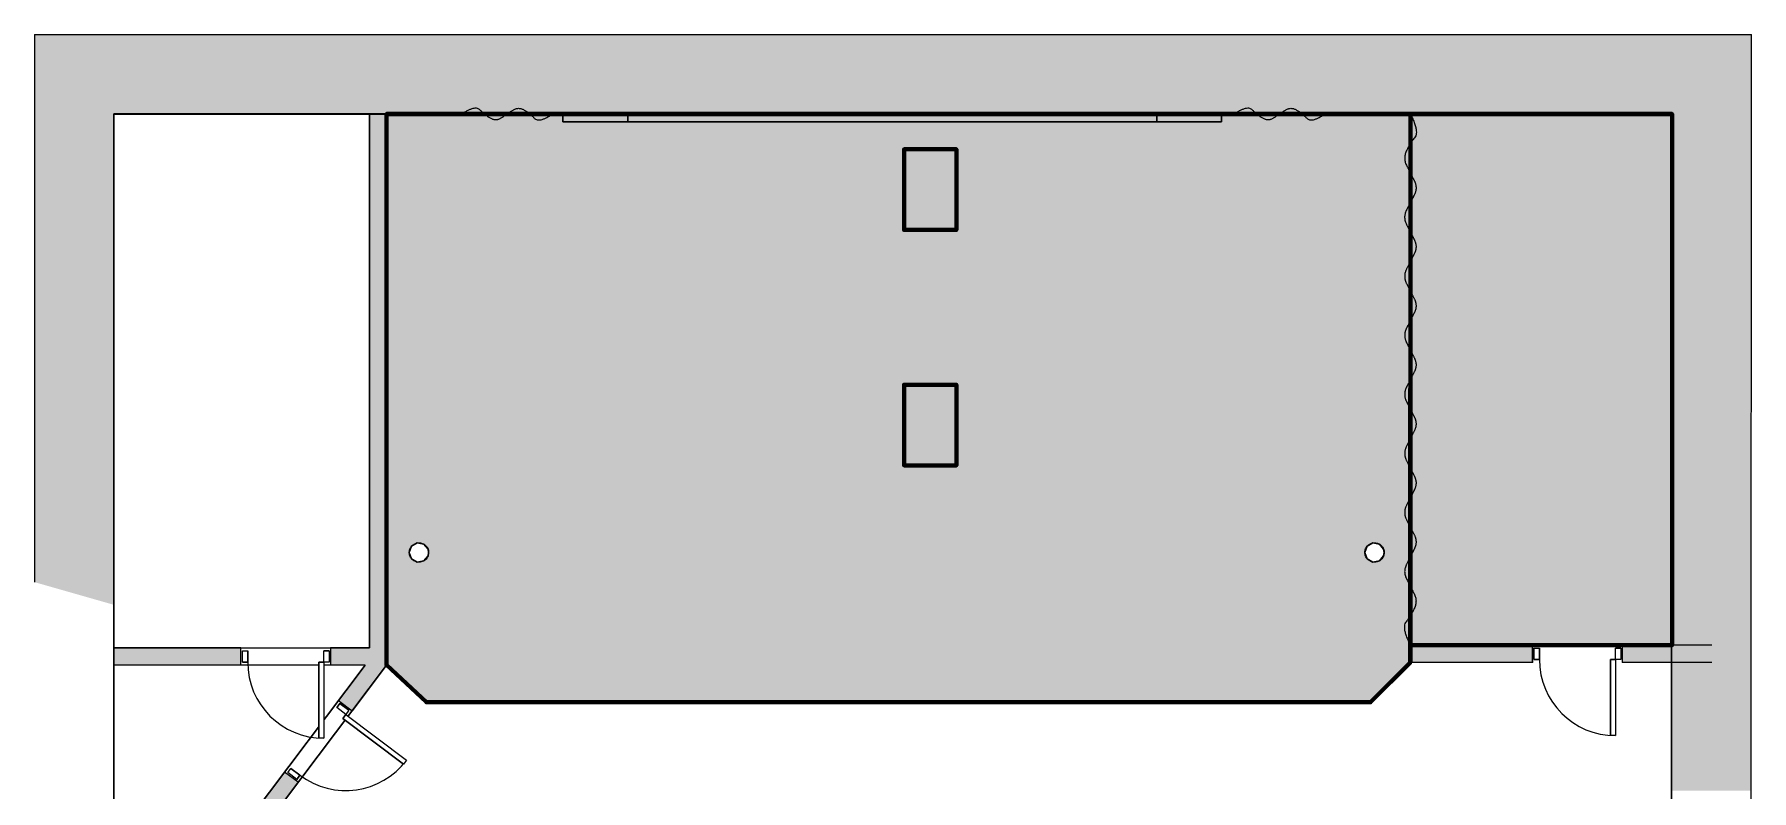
# Model space of a CAD drawing. Header units: centimetres. Extents: x -760 to 750, y -1383 to 587.
# Drawn here: x -760 to 750, y -78 to 587 of the extents above; entities that cross this region are included whole.
import ezdxf

# ---------------------------------------------------------------- set-up
doc = ezdxf.new("R2010")
doc.units = ezdxf.units.CM
doc.header["$LTSCALE"] = 5
doc.layers.add('2 Stage Floor', color=7, linetype='Continuous')
doc.layers.add('Structure - Floor Plan', color=7, linetype='Continuous')

# ---------------------------------------------------------------- blocks, each defined once
blk = doc.blocks.new('Group')
at = {"color": 255, "linetype": 'Continuous', "lineweight": 5, "transparency": 33554687}
blk.add_wipeout([(-555, -618.8), (-421.6, -618.8), (-317.1, -744.7), (302.8, -744.7), (411.1, -619.2), (529.1, -619.2), (529.1, -147.6), (679.7, -147.6), (679.7, -80.3), (679.7, -77.7), (679.7, -75.2), (680, 517), (-450, 517), (-450, 32.7), (-555, -106.6)], dxfattribs=at)
at = {"color": 7, "linetype": 'Continuous', "lineweight": 5, "transparency": 33554687, "flags": 128}
blk.add_lwpolyline([(-555, -618.8), (-421.6, -618.8), (-317.1, -744.7), (302.8, -744.7), (411.1, -619.2), (529.1, -619.2), (529.1, -147.6), (679.7, -147.6), (679.7, -80.3), (679.7, -77.7), (679.7, -75.2), (680, 517), (-450, 517), (-450, 32.7), (-555, -106.6)], close=True, dxfattribs=at)
blk = doc.blocks.new('Group-6')
at = {"color": 255, "linetype": 'Continuous', "lineweight": 5, "transparency": 33554687}
blk.add_wipeout([(-468.8, 32.7), (-689.6, 32.7), (-689.6, -91.1), (-689.5, -618.8), (-570, -618.8), (-570, -101.5)], dxfattribs=at)
at = {"color": 7, "linetype": 'Continuous', "lineweight": 5, "transparency": 33554687, "flags": 128}
blk.add_lwpolyline([(-468.8, 32.7), (-689.6, 32.7), (-689.6, -91.1), (-689.5, -618.8), (-570, -618.8), (-570, -101.5)], close=True, dxfattribs=at)
blk = doc.blocks.new('Group-7')
at = {"color": 255, "linetype": 'Continuous', "lineweight": 5, "transparency": 33554687}
blk.add_wipeout([(-689.6, 517), (-689.6, 47.7), (-465, 47.7), (-465, 517)], dxfattribs=at)
at = {"color": 7, "linetype": 'Continuous', "lineweight": 5, "transparency": 33554687, "flags": 128}
blk.add_lwpolyline([(-689.6, 517), (-689.6, 47.7), (-465, 47.7), (-465, 517)], close=True, dxfattribs=at)
blk = doc.blocks.new('Group-8')
at = {"color": 7, "linetype": 'Continuous', "lineweight": 5, "transparency": 33554687}
for p, q in [((-450, 517), (-465, 517)), ((-465, 517), (-465, 47.7)), ((-450, 517), (-450, 32.7))]:
    blk.add_line(p, q, dxfattribs=at)
blk = doc.blocks.new('Group-9')
at = {"color": 7, "transparency": 33554623}
blk.add_blockref('Group-8', (0, 0), dxfattribs=at)
blk = doc.blocks.new('Group-18')
at = {"color": 7, "linetype": 'Continuous', "lineweight": 5, "transparency": 33554687}
for p, q in [((-38.1, 5), (-38.1, -5)), ((38.1, 5), (38.1, -5))]:
    blk.add_line(p, q, dxfattribs=at)
blk = doc.blocks.new('Group-19')
at = {"color": 255, "linetype": 'Continuous', "lineweight": 5, "transparency": 33554687}
for points in [[(-38.1, 5), (-33.45, 5), (-33.45, -5), (-38.1, -5)], [(33.45, 5), (38.1, 5), (38.1, -5), (33.45, -5)]]:
    blk.add_wipeout(points, dxfattribs=at)
at = {"color": 7, "linetype": 'Continuous', "lineweight": 5, "transparency": 33554687, "flags": 128}
for points in [[(-38.1, 5), (-33.45, 5), (-33.45, -5), (-38.1, -5)], [(33.45, 5), (38.1, 5), (38.1, -5), (33.45, -5)]]:
    blk.add_lwpolyline(points, close=True, dxfattribs=at)
blk = doc.blocks.new('Group-20')
at = {"color": 7, "transparency": 33554687}
blk.add_blockref('Group-18', (0, 0), dxfattribs=at)
blk.add_blockref('Group-19', (0, 0), dxfattribs=at)
at = {"color": 7, "linetype": 'Continuous', "lineweight": 5, "transparency": 33554687}
for p, q in [((-38.1, 5), (-33.45, 5)), ((-33.45, 5), (-33.45, -5)), ((38.1, 5), (33.45, 5)), ((33.45, 5), (33.45, -5)), ((-38.1, -5), (-33.45, -5)), ((38.1, -5), (33.45, -5))]:
    blk.add_line(p, q, dxfattribs=at)
blk = doc.blocks.new('Group-21')
at = {"color": 7, "linetype": 'Continuous', "lineweight": 5, "transparency": 33554687}
blk.add_arc((-33.45, 5), 66.9, 0, 90, dxfattribs=at)
blk = doc.blocks.new('Group-22')
at = {"color": 255, "linetype": 'Continuous', "lineweight": 5, "transparency": 33554687}
blk.add_wipeout([(-33.45, 5), (-33.45, 71.9), (-29.05, 71.9), (-29.05, 5)], dxfattribs=at)
at = {"color": 7, "linetype": 'Continuous', "lineweight": 5, "transparency": 33554687, "flags": 128}
blk.add_lwpolyline([(-33.45, 5), (-33.45, 71.9), (-29.05, 71.9), (-29.05, 5)], close=True, dxfattribs=at)
blk = doc.blocks.new('Group-23')
at = {"color": 7, "transparency": 33554687}
blk.add_blockref('Group-22', (0, 0), dxfattribs=at)
at = {"color": 7, "linetype": 'Continuous', "lineweight": 5, "transparency": 33554687}
for p, q in [((-33.45, 5), (-33.45, 71.9)), ((-33.45, 71.9), (-29.05, 71.9)), ((-29.05, 5), (-29.05, 71.9)), ((-33.45, 5), (-29.05, 5))]:
    blk.add_line(p, q, dxfattribs=at)
blk = doc.blocks.new('Group-24')
at = {"color": 7, "transparency": 33554687}
blk.add_blockref('Group-23', (0, 0), dxfattribs=at)
blk = doc.blocks.new('Door (2D)')
at = {"color": 7, "transparency": 33554687}
blk.add_blockref('Group-20', (0, 0), dxfattribs=at)
at = {"color": 0, "flags": 1}
for tag in ['IFC_UUID', 'instanceID']:
    blk.add_attdef(tag, (557.5, -29.4), '', height=0.018, dxfattribs=at)
at = {"color": 7, "transparency": 33554687}
blk.add_blockref('Group-21', (0, 0), dxfattribs=at)
blk.add_blockref('Group-24', (0, 0), dxfattribs=at)
blk = doc.blocks.new('Group-25')
at = {"color": 7, "linetype": 'Continuous', "lineweight": 5, "transparency": 33554687}
for p, q in [((557.5, 50), (450, 50)), ((450, 35), (450, 50)), ((557.5, 35), (557.5, 50)), ((715, 50), (636.3, 50)), ((636.3, 50), (636.3, 35)), ((557.5, 35), (450, 35)), ((715, 35), (636.3, 35))]:
    blk.add_line(p, q, dxfattribs=at)
blk = doc.blocks.new('Group-26')
at = {"color": 7, "transparency": 33554623}
blk.add_blockref('Group-25', (0, 0), dxfattribs=at)
blk = doc.blocks.new('Group-33')
at = {"color": 7, "linetype": 'Continuous', "lineweight": 5, "transparency": 33554687}
for p, q in [((679.7, -1312.5), (679.7, -77.7)), ((749.7, -1382.5), (749.7, -77.7))]:
    blk.add_line(p, q, dxfattribs=at)
blk = doc.blocks.new('Group-34')
at = {"color": 7, "transparency": 33554623}
blk.add_blockref('Group-33', (0, 0), dxfattribs=at)
blk = doc.blocks.new('Group-35')
at = {"color": 7, "linetype": 'Continuous', "lineweight": 5, "transparency": 33554687}
for p, q in [((749.7, -77.7), (750, 587)), ((679.7, -77.7), (680, 517))]:
    blk.add_line(p, q, dxfattribs=at)
blk = doc.blocks.new('Group-36')
at = {"color": 7, "transparency": 33554623}
blk.add_blockref('Group-35', (0, 0), dxfattribs=at)
blk = doc.blocks.new('Group-37')
at = {"color": 7, "linetype": 'Continuous', "lineweight": 5, "transparency": 33554687}
for p, q in [((-759.6, 587), (750, 587)), ((-689.6, 517), (680, 517))]:
    blk.add_line(p, q, dxfattribs=at)
blk = doc.blocks.new('Group-38')
at = {"color": 7, "transparency": 33554623}
blk.add_blockref('Group-37', (0, 0), dxfattribs=at)
blk = doc.blocks.new('Group-39')
at = {"linetype": 'Continuous', "lineweight": 0, "transparency": 33554687}
blk.add_hatch(color=255, dxfattribs=at).paths.add_polyline_path([(-295, 517.1), (284, 517.1), (284, 510.1), (-295, 510.1)])
at = {"color": 7, "linetype": 'Continuous', "lineweight": 5, "transparency": 33554623}
for points in [[(-295, 517.1), (284, 517.1), (284, 517.1), (-295, 517.1), (-295, 517.1)], [(-295, 517.1), (-295, 510.1), (-295, 517.1), (-295, 517.1)], [(-295, 517.1), (-295, 510.1), (-295, 510.1), (-295, 517.1)], [(284, 517.1), (284, 510.1), (-295, 510.1), (-295, 517.1), (284, 517.1)], [(-295, 517.1), (-295, 510.1), (284, 510.1), (284, 517.1), (-295, 517.1)], [(-238, 517.1), (227, 517.1), (227, 517.1), (-238, 517.1), (-238, 517.1)], [(-238, 517.1), (-238, 510.1), (-238, 517.1), (-238, 517.1)], [(-238, 517.1), (-238, 510.1), (-238, 510.1), (-238, 517.1)], [(227, 517.1), (227, 510.1), (-238, 510.1), (-238, 517.1), (227, 517.1)], [(-238, 517.1), (-238, 510.1), (227, 510.1), (227, 517.1), (-238, 517.1)], [(227, 517.1), (227, 510.1), (227, 517.1), (227, 517.1)], [(284, 517.1), (284, 510.1), (284, 517.1), (284, 517.1)], [(-295, 510.1), (284, 510.1), (284, 510.1), (-295, 510.1), (-295, 510.1)], [(-238, 510.1), (227, 510.1), (227, 510.1), (-238, 510.1), (-238, 510.1)]]:
    blk.add_lwpolyline(points, dxfattribs=at)
at = {"color": 7, "linetype": 'Continuous', "lineweight": 5, "transparency": 33554623, "flags": 128}
blk.add_lwpolyline([(-295, 517.1), (284, 517.1), (284, 510.1), (-295, 510.1)], close=True, dxfattribs=at)
blk = doc.blocks.new('Group-50')
at = {"color": 7, "linetype": 'Continuous', "lineweight": 5, "transparency": 33554687}
for p, q in [((-38.1, 5), (-38.1, -5)), ((38.1, 5), (38.1, -5))]:
    blk.add_line(p, q, dxfattribs=at)
blk = doc.blocks.new('Group-51')
at = {"color": 255, "linetype": 'Continuous', "lineweight": 5, "transparency": 33554687}
for points in [[(-38.1, 5), (-33.45, 5), (-33.45, -5), (-38.1, -5)], [(33.45, 5), (38.1, 5), (38.1, -5), (33.45, -5)]]:
    blk.add_wipeout(points, dxfattribs=at)
at = {"color": 7, "linetype": 'Continuous', "lineweight": 5, "transparency": 33554687, "flags": 128}
for points in [[(-38.1, 5), (-33.45, 5), (-33.45, -5), (-38.1, -5)], [(33.45, 5), (38.1, 5), (38.1, -5), (33.45, -5)]]:
    blk.add_lwpolyline(points, close=True, dxfattribs=at)
blk = doc.blocks.new('Group-52')
at = {"color": 7, "transparency": 33554687}
blk.add_blockref('Group-50', (0, 0), dxfattribs=at)
blk.add_blockref('Group-51', (0, 0), dxfattribs=at)
at = {"color": 7, "linetype": 'Continuous', "lineweight": 5, "transparency": 33554687}
for p, q in [((-38.1, 5), (-33.45, 5)), ((-33.45, 5), (-33.45, -5)), ((38.1, 5), (33.45, 5)), ((33.45, 5), (33.45, -5)), ((-38.1, -5), (-33.45, -5)), ((38.1, -5), (33.45, -5))]:
    blk.add_line(p, q, dxfattribs=at)
blk = doc.blocks.new('Group-53')
at = {"color": 7, "linetype": 'Continuous', "lineweight": 5, "transparency": 33554687}
blk.add_arc((-33.45, 5), 66.9, 0, 90, dxfattribs=at)
blk = doc.blocks.new('Group-54')
at = {"color": 255, "linetype": 'Continuous', "lineweight": 5, "transparency": 33554687}
blk.add_wipeout([(-33.45, 5), (-33.45, 71.9), (-29.05, 71.9), (-29.05, 5)], dxfattribs=at)
at = {"color": 7, "linetype": 'Continuous', "lineweight": 5, "transparency": 33554687, "flags": 128}
blk.add_lwpolyline([(-33.45, 5), (-33.45, 71.9), (-29.05, 71.9), (-29.05, 5)], close=True, dxfattribs=at)
blk = doc.blocks.new('Group-55')
at = {"color": 7, "transparency": 33554687}
blk.add_blockref('Group-54', (0, 0), dxfattribs=at)
at = {"color": 7, "linetype": 'Continuous', "lineweight": 5, "transparency": 33554687}
for p, q in [((-33.45, 5), (-33.45, 71.9)), ((-33.45, 71.9), (-29.05, 71.9)), ((-29.05, 5), (-29.05, 71.9)), ((-33.45, 5), (-29.05, 5))]:
    blk.add_line(p, q, dxfattribs=at)
blk = doc.blocks.new('Group-56')
at = {"color": 7, "transparency": 33554687}
blk.add_blockref('Group-55', (0, 0), dxfattribs=at)
blk = doc.blocks.new('Door (2D)-1')
at = {"color": 7, "transparency": 33554687}
blk.add_blockref('Group-52', (0, 0), dxfattribs=at)
at = {"color": 0, "flags": 1}
for tag in ['IFC_UUID', 'instanceID']:
    blk.add_attdef(tag, (-539.7, -109.1), '', height=0.018, dxfattribs=at)
at = {"color": 7, "transparency": 33554687}
blk.add_blockref('Group-53', (0, 0), dxfattribs=at)
blk.add_blockref('Group-56', (0, 0), dxfattribs=at)
blk = doc.blocks.new('Group-57')
at = {"color": 7, "linetype": 'Continuous', "lineweight": 5, "transparency": 33554687}
for p, q in [((-468.8, 32.7), (-492.3, 1.5)), ((-450, 32.7), (-480.3, -7.5)), ((-492.3, 1.5), (-480.3, -7.5)), ((-539.7, -61.4), (-570, -101.5)), ((-527.7, -70.4), (-555, -106.6)), ((-527.7, -70.4), (-539.7, -61.4))]:
    blk.add_line(p, q, dxfattribs=at)
blk = doc.blocks.new('Group-58')
at = {"color": 7, "transparency": 33554623}
blk.add_blockref('Group-57', (0, 0), dxfattribs=at)
blk = doc.blocks.new('Group-59')
at = {"color": 7, "linetype": 'Continuous', "lineweight": 5, "transparency": 33554687}
for p, q in [((-38.1, 5), (-38.1, -5)), ((38.1, 5), (38.1, -5))]:
    blk.add_line(p, q, dxfattribs=at)
blk = doc.blocks.new('Group-60')
at = {"color": 255, "linetype": 'Continuous', "lineweight": 5, "transparency": 33554687}
for points in [[(-38.1, 5), (-33.45, 5), (-33.45, -5), (-38.1, -5)], [(33.45, 5), (38.1, 5), (38.1, -5), (33.45, -5)]]:
    blk.add_wipeout(points, dxfattribs=at)
at = {"color": 7, "linetype": 'Continuous', "lineweight": 5, "transparency": 33554687, "flags": 128}
for points in [[(-38.1, 5), (-33.45, 5), (-33.45, -5), (-38.1, -5)], [(33.45, 5), (38.1, 5), (38.1, -5), (33.45, -5)]]:
    blk.add_lwpolyline(points, close=True, dxfattribs=at)
blk = doc.blocks.new('Group-61')
at = {"color": 7, "transparency": 33554687}
blk.add_blockref('Group-59', (0, 0), dxfattribs=at)
blk.add_blockref('Group-60', (0, 0), dxfattribs=at)
at = {"color": 7, "linetype": 'Continuous', "lineweight": 5, "transparency": 33554687}
for p, q in [((-38.1, 5), (-33.45, 5)), ((-33.45, 5), (-33.45, -5)), ((38.1, 5), (33.45, 5)), ((33.45, 5), (33.45, -5)), ((-38.1, -5), (-33.45, -5)), ((38.1, -5), (33.45, -5))]:
    blk.add_line(p, q, dxfattribs=at)
blk = doc.blocks.new('Group-62')
at = {"color": 7, "linetype": 'Continuous', "lineweight": 5, "transparency": 33554687}
blk.add_arc((-33.45, 5), 66.9, 0, 90, dxfattribs=at)
blk = doc.blocks.new('Group-63')
at = {"color": 255, "linetype": 'Continuous', "lineweight": 5, "transparency": 33554687}
blk.add_wipeout([(-33.45, 5), (-33.45, 71.9), (-29.05, 71.9), (-29.05, 5)], dxfattribs=at)
at = {"color": 7, "linetype": 'Continuous', "lineweight": 5, "transparency": 33554687, "flags": 128}
blk.add_lwpolyline([(-33.45, 5), (-33.45, 71.9), (-29.05, 71.9), (-29.05, 5)], close=True, dxfattribs=at)
blk = doc.blocks.new('Group-64')
at = {"color": 7, "transparency": 33554687}
blk.add_blockref('Group-63', (0, 0), dxfattribs=at)
at = {"color": 7, "linetype": 'Continuous', "lineweight": 5, "transparency": 33554687}
for p, q in [((-33.45, 5), (-33.45, 71.9)), ((-33.45, 71.9), (-29.05, 71.9)), ((-29.05, 5), (-29.05, 71.9)), ((-33.45, 5), (-29.05, 5))]:
    blk.add_line(p, q, dxfattribs=at)
blk = doc.blocks.new('Group-65')
at = {"color": 7, "transparency": 33554687}
blk.add_blockref('Group-64', (0, 0), dxfattribs=at)
blk = doc.blocks.new('Door (2D)-2')
at = {"color": 7, "transparency": 33554687}
blk.add_blockref('Group-61', (0, 0), dxfattribs=at)
at = {"color": 0, "flags": 1}
for tag in ['IFC_UUID', 'instanceID']:
    blk.add_attdef(tag, (-578, -31.7), '', height=0.018, dxfattribs=at)
at = {"color": 7, "transparency": 33554687}
blk.add_blockref('Group-62', (0, 0), dxfattribs=at)
blk.add_blockref('Group-65', (0, 0), dxfattribs=at)
blk = doc.blocks.new('Group-66')
at = {"color": 7, "linetype": 'Continuous', "lineweight": 5, "transparency": 33554687}
for p, q in [((-578, 47.7), (-689.6, 47.7)), ((-689.6, 32.7), (-689.6, 47.7)), ((-578, 32.7), (-578, 47.7)), ((-465, 47.7), (-499.2, 47.7)), ((-499.2, 47.7), (-499.2, 32.7)), ((-578, 32.7), (-689.6, 32.7)), ((-468.8, 32.7), (-499.2, 32.7))]:
    blk.add_line(p, q, dxfattribs=at)
blk = doc.blocks.new('Group-67')
at = {"color": 7, "transparency": 33554623}
blk.add_blockref('Group-66', (0, 0), dxfattribs=at)
blk = doc.blocks.new('Group-81')
at = {"color": 7, "linetype": 'Continuous', "lineweight": 5, "transparency": 33554687}
for p, q in [((-759.6, 587), (-759.6, 105.6)), ((-689.6, 517), (-689.6, 85.6))]:
    blk.add_line(p, q, dxfattribs=at)
blk = doc.blocks.new('Group-82')
at = {"color": 7, "transparency": 33554623}
blk.add_blockref('Group-81', (0, 0), dxfattribs=at)
blk = doc.blocks.new('Group-166')
at = {"linetype": 'Continuous', "lineweight": 0, "transparency": 33554457}
h = blk.add_hatch(color=255, dxfattribs=at)
h.paths.add_polyline_path([(-450, 32.8), (-415, 0), (415, 0), (450, 35), (450, 517.1), (-450, 517.1)])
h.paths.add_polyline_path([(51, 208.1), (5, 208.1), (5, 279.1), (51, 279.1)])
h.paths.add_polyline_path([(51, 415.1), (5, 415.1), (5, 486.1), (51, 486.1)])
blk.add_hatch(color=255, dxfattribs=at).paths.add_polyline_path([(450, 50), (450, 517), (680, 517), (680, 50)])
at = {"color": 7, "linetype": 'Continuous', "lineweight": 70, "transparency": 33554521, "flags": 128}
for points in [[(-450, 32.8), (-415, 0), (415, 0), (450, 35), (450, 517.1), (-450, 517.1)], [(450, 50), (450, 517), (680, 517), (680, 50)], [(51, 415.1), (5, 415.1), (5, 486.1), (51, 486.1)], [(51, 208.1), (5, 208.1), (5, 279.1), (51, 279.1)]]:
    blk.add_lwpolyline(points, close=True, dxfattribs=at)
blk = doc.blocks.new('Slab (2D)')
at = {"linetype": 'Continuous', "lineweight": 0, "transparency": 33554687}
blk.add_hatch(color=255, dxfattribs=at).paths.add_polyline_path([(5, 279.1), (5, 208.1), (51, 208.1), (51, 279.1)])
at = {"color": 7, "linetype": 'Continuous', "lineweight": 70, "transparency": 33554521, "flags": 128}
blk.add_lwpolyline([(5, 279.1), (5, 208.1), (51, 208.1), (51, 279.1)], close=True, dxfattribs=at)
at = {"color": 0, "flags": 1}
for tag in ['IFC_UUID', 'instanceID']:
    blk.add_attdef(tag, (5, 208.1), '', height=0.018, dxfattribs=at)
blk = doc.blocks.new('Slab (2D)-1')
at = {"linetype": 'Continuous', "lineweight": 0, "transparency": 33554687}
blk.add_hatch(color=255, dxfattribs=at).paths.add_polyline_path([(5, 486.1), (5, 415.1), (51, 415.1), (51, 486.1)])
at = {"color": 7, "linetype": 'Continuous', "lineweight": 5, "transparency": 33554687, "flags": 128}
blk.add_lwpolyline([(5, 486.1), (5, 415.1), (51, 415.1), (51, 486.1)], close=True, dxfattribs=at)
at = {"color": 0, "flags": 1}
for tag in ['IFC_UUID', 'instanceID']:
    blk.add_attdef(tag, (5, 415.1), '', height=0.018, dxfattribs=at)
blk = doc.blocks.new('Soft Goods (2D)')
at = {"color": 7, "linetype": 'Continuous', "lineweight": 5, "transparency": 33554687}
blk.add_open_spline([(0, 0), (8, -15.7), (-0.2, -25.5), (-6.6, -39), (-3.3, -45.4), (0, -51.9), (3.3, -58.4), (6.7, -64.9), (0, -77.8), (-6.7, -90.8), (-3.3, -97.3), (0, -103.8), (3.3, -110.3), (6.7, -116.8), (3.3, -123.2), (0, -129.7), (-3.3, -136.2), (-6.7, -142.7), (-3.3, -149.2), (0, -155.7), (3.3, -162.2), (6.7, -168.7), (3.3, -175.1), (0, -181.6), (-3.3, -188.1), (-6.7, -194.6), (-3.3, -201.1), (0, -207.6), (3.3, -214.1), (6.7, -220.5), (3.3, -227), (0, -233.5), (-3.3, -240), (-6.7, -246.5), (-3.3, -253), (0, -259.5), (3.3, -266), (6.7, -272.4), (3.3, -278.9), (0, -285.4), (-3.3, -291.9), (-6.7, -298.4), (-3.3, -304.9), (0, -311.4), (3.3, -317.9), (6.7, -324.3), (3.3, -330.8), (0, -337.3), (-3.3, -343.8), (-6.7, -350.3), (-3.3, -356.8), (0, -363.3), (3.3, -369.7), (6.7, -376.2), (3.3, -382.7), (0, -389.2), (-3.3, -395.7), (-6.7, -402.2), (0, -415.2), (6.6, -428), (0.2, -441.6), (-8, -451.4), (0, -467)], degree=2, knots=[0, 0, 0, 0.028358, 0.056716, 0.085075, 0.085075, 0.113552, 0.113552, 0.142149, 0.170746, 0.199343, 0.199343, 0.22794, 0.22794, 0.256536, 0.256536, 0.285133, 0.285133, 0.31373, 0.31373, 0.342326, 0.342326, 0.370923, 0.370923, 0.399519, 0.399519, 0.428115, 0.428115, 0.456711, 0.456711, 0.485307, 0.485307, 0.513903, 0.513903, 0.542498, 0.542498, 0.571094, 0.571094, 0.599689, 0.599689, 0.628284, 0.628284, 0.656879, 0.656879, 0.685474, 0.685474, 0.714069, 0.714069, 0.742664, 0.742664, 0.771259, 0.771259, 0.799853, 0.799853, 0.828448, 0.828448, 0.857041, 0.857041, 0.885633, 0.914225, 0.942816, 0.971408, 1, 1, 1], dxfattribs=at)
at = {"color": 0, "flags": 1}
for tag in ['IFC_UUID', 'instanceID', 'Short_Name', 'Symbol_Name', 'Location', 'Position', 'Unit_Number', 'Notes', 'Device_Type', 'MVR-ID']:
    blk.add_attdef(tag, (444.7, 50), '', height=0.018, dxfattribs=at)
blk = doc.blocks.new('Soft Goods (2D)-1')
at = {"color": 7, "linetype": 'Continuous', "lineweight": 5, "transparency": 33554687}
blk.add_open_spline([(0, 0), (12.1, 8), (19.6, -0.2), (30.1, -6.6), (40, 0), (49.9, 6.6), (60.4, 0.2), (67.9, -8), (80, 0)], degree=2, dxfattribs=at)
at = {"color": 0, "flags": 1}
for tag in ['Short_Name', 'Symbol_Name', 'Location', 'Position', 'Unit_Number', 'Notes', 'Device_Type', 'MVR-ID', 'IFC_UUID', 'instanceID']:
    blk.add_attdef(tag, (-384, 511.7), '', height=0.018, dxfattribs=at)
blk = doc.blocks.new('Soft Goods (2D)-2')
at = {"color": 7, "linetype": 'Continuous', "lineweight": 5, "transparency": 33554687}
blk.add_open_spline([(0, 0), (12.1, 8), (19.6, -0.2), (30.1, -6.6), (40, 0), (49.9, 6.6), (60.4, 0.2), (67.9, -8), (80, 0)], degree=2, dxfattribs=at)
at = {"color": 0, "flags": 1}
for tag in ['Short_Name', 'Symbol_Name', 'Location', 'Position', 'Unit_Number', 'Notes', 'Device_Type', 'MVR-ID', 'IFC_UUID', 'instanceID']:
    blk.add_attdef(tag, (295, 511.7), '', height=0.018, dxfattribs=at)

msp = doc.modelspace()

# ---------------------------------------------------------------- linework, layer by layer
at = {"layer": 'Structure - Floor Plan', "color": 7, "linetype": 'Continuous', "lineweight": 5, "transparency": 33554687}
for p, q in [((-759.5997, 587.0491), (750.019, 587.0447)), ((-759.5997, 587.0491), (-759.5997, 105.5562)), ((749.6579, -77.7432), (750.019, 587.0447))]:
    msp.add_line(p, q, dxfattribs=at)

# ---------------------------------------------------------------- wipeouts: each hides what was drawn before it
at = {"color": 255, "linetype": 'Continuous', "lineweight": 5, "transparency": 33554687}
msp.add_wipeout([(-554.9538, -618.8411), (-421.6395, -618.8411), (-317.1174, -744.7329), (302.7535, -744.7329), (411.0952, -619.2373), (529.1378, -619.2373), (529.1378, -147.6422), (679.6579, -147.6422), (679.6579, -80.2818), (679.6579, -77.733), (679.6579, -75.2039), (679.981, 517.0449), (-450, 517.0482), (-450.0017, 32.6801), (-554.9538, -106.557)], dxfattribs=at).dxf.layer = 'Structure - Floor Plan'

# ---------------------------------------------------------------- next in the draw order: linework, layer by layer
at = {"layer": 'Structure - Floor Plan', "color": 7, "linetype": 'Continuous', "lineweight": 5, "transparency": 33554687, "flags": 128}
msp.add_lwpolyline([(-554.9538, -618.8411), (-421.6395, -618.8411), (-317.1174, -744.7329), (302.7535, -744.7329), (411.0952, -619.2373), (529.1378, -619.2373), (529.1378, -147.6422), (679.6579, -147.6422), (679.6579, -80.2818), (679.6579, -77.733), (679.6579, -75.2039), (679.981, 517.0449), (-450, 517.0482), (-450.0017, 32.6801), (-554.9538, -106.557)], close=True, dxfattribs=at)
at = {"layer": 'Structure - Floor Plan', "color": 7, "linetype": 'Continuous', "lineweight": 5, "transparency": 33554687}
for points in [[(-450.0017, 32.6801), (-450.0017, 32.6801), (-450, 517.0482), (-450, 517.0482), (-450.0017, 32.6801)], [(-450, 517.0482), (-450.0017, 32.6801)], [(-450.0017, 32.6801), (-450, 517.0482)], [(679.6579, -75.2039), (679.981, 517.0449), (-450, 517.0482)], [(-450, 517.0482), (679.981, 517.0449), (679.6579, -75.2039)], [(-450, 517.0482), (-450, 517.0482), (679.981, 517.0449), (679.981, 517.0449), (-450, 517.0482)], [(679.981, 517.0449), (679.981, 517.0449), (679.6579, -75.2039), (679.6579, -75.2039), (679.981, 517.0449)], [(-554.9538, -106.557), (-554.9538, -106.557), (-450.0017, 32.6801), (-450.0017, 32.6801), (-554.9538, -106.557)], [(-450.0017, 32.6801), (-554.9538, -106.557), (-554.9538, -618.8411), (-421.6395, -618.8411)], [(-421.6395, -618.8411), (-554.9538, -618.8411), (-554.9538, -106.557), (-450.0017, 32.6801)], [(529.1378, -147.6422), (679.6579, -147.6422), (679.6579, -75.2039)], [(679.6579, -75.2039), (679.6579, -147.6422), (529.1378, -147.6422)], [(679.6579, -75.2039), (679.6579, -75.2039), (679.6579, -147.6422), (679.6579, -147.6422), (679.6579, -75.2039)]]:
    msp.add_lwpolyline(points, dxfattribs=at)

# ---------------------------------------------------------------- next in the draw order: block references
at = {"layer": 'Structure - Floor Plan', "color": 7, "transparency": 33554623}
msp.add_blockref('Group', (0, 0), dxfattribs=at)

# ---------------------------------------------------------------- next in the draw order: linework, layer by layer
at = {"layer": '2 Stage Floor', "color": 7, "linetype": 'Continuous', "lineweight": 70, "transparency": 33554687}
for points in [[(-450, 517.1238), (-450.0389, 32.755)], [(-450.0389, 32.755), (-450.0389, 32.755), (-450, 517.1238), (-450, 517.1238), (-450.0389, 32.755)], [(-450, 517.1238)], [(450, 517.0514), (-450, 517.1238)], [(-450, 517.1238), (450, 517.0514)], [(-450, 517.1238), (-450, 517.1238), (450, 517.0514), (450, 517.0514), (-450, 517.1238)], [(449.9613, 35.0047), (450, 517.0514)], [(450, 517.0514), (449.9613, 35.0047)], [(450, 517.0514), (450, 517.0514), (449.9613, 35.0047), (449.9613, 35.0047), (450, 517.0514)], [(450, 517.0449), (450, 517.0449), (680, 517.0449), (680, 517.0449), (450, 517.0449)], [(450, 50.0047), (450, 50.0047), (450, 517.0449), (450, 517.0449), (450, 50.0047)], [(680, 517.0449), (680, 517.0449), (680, 50.0047), (680, 50.0047), (680, 517.0449)], [(4.9613, 486.0876), (4.9613, 486.0876), (4.9613, 415.0876), (4.9613, 415.0876), (4.9613, 486.0876)], [(50.9613, 486.0876), (50.9613, 486.0876), (4.9613, 486.0876), (4.9613, 486.0876), (50.9613, 486.0876)], [(4.9613, 415.0876), (4.9613, 486.0876)], [(4.9613, 486.0876), (50.9613, 486.0876)], [(4.9613, 486.0876), (4.9613, 415.0876)], [(50.9613, 486.0876), (4.9613, 486.0876)], [(50.9613, 415.0876), (50.9613, 415.0876), (50.9613, 486.0876), (50.9613, 486.0876), (50.9613, 415.0876)], [(50.9613, 486.0876), (50.9613, 415.0876)], [(50.9613, 415.0876), (50.9613, 486.0876)], [(4.9613, 415.0876), (4.9613, 415.0876), (50.9613, 415.0876), (50.9613, 415.0876), (4.9613, 415.0876)], [(4.9613, 415.0876)], [(50.9613, 415.0876), (4.9613, 415.0876)], [(4.9613, 415.0876), (50.9613, 415.0876)], [(4.9991, 279.0876), (50.9991, 279.0876)], [(4.9991, 208.0876), (4.9991, 279.0876)], [(50.9991, 279.0876), (4.9991, 279.0876)], [(4.9991, 279.0876), (4.9991, 208.0876)], [(4.9991, 279.0876), (4.9991, 279.0876), (4.9991, 208.0876), (4.9991, 208.0876), (4.9991, 279.0876)], [(50.9991, 279.0876), (50.9991, 279.0876), (4.9991, 279.0876), (4.9991, 279.0876), (50.9991, 279.0876)], [(50.9991, 279.0876), (50.9991, 208.0876)], [(50.9991, 208.0876), (50.9991, 279.0876)], [(50.9991, 208.0876), (50.9991, 208.0876), (50.9991, 279.0876), (50.9991, 279.0876), (50.9991, 208.0876)], [(4.9991, 208.0876)], [(50.9991, 208.0876), (4.9991, 208.0876)], [(4.9991, 208.0876), (50.9991, 208.0876)], [(4.9991, 208.0876), (4.9991, 208.0876), (50.9991, 208.0876), (50.9991, 208.0876), (4.9991, 208.0876)], [(50.9991, 208.0876)], [(415, 0.0027), (449.9613, 35.0047)], [(449.9613, 35.0047), (415, 0.0027)], [(449.9613, 35.0047), (449.9613, 35.0047), (415, 0.0027), (415, 0.0027), (449.9613, 35.0047)], [(-415, -0.0027), (415, 0.0027)], [(415, 0.0027), (-415, -0.0027)], [(415, 0.0027), (415, 0.0027), (-415, -0.0027), (-415, -0.0027), (415, 0.0027)]]:
    msp.add_lwpolyline(points, dxfattribs=at)
at = {"layer": '2 Stage Floor', "color": 7, "linetype": 'Continuous', "lineweight": 70, "transparency": 33554521, "flags": 128}
for points in [[(50.9613, 415.0876), (4.9613, 415.0876), (4.9613, 486.0876), (50.9613, 486.0876)], [(50.9991, 208.0876), (4.9991, 208.0876), (4.9991, 279.0876), (50.9991, 279.0876)]]:
    msp.add_lwpolyline(points, close=True, dxfattribs=at)
at = {"layer": 'Structure - Floor Plan', "color": 7, "linetype": 'Continuous', "lineweight": 5, "transparency": 33554687}
for p, q in [((-450, 517.0488), (-450.0017, 32.6801)), ((679.6579, -77.7432), (679.981, 517.0449)), ((450, 35.0047), (450, 50.0047)), ((679.6579, -1312.4944), (679.6579, -77.7432))]:
    msp.add_line(p, q, dxfattribs=at)
at = {"layer": 'Structure - Floor Plan', "color": 255, "linetype": 'Continuous', "transparency": 33554687}
for points in [[(750.019, 587.0447), (679.981, 517.0449), (749.6579, -77.7432), (679.6579, -77.7432)], [(450, 35.0047), (557.5428, 35.0047), (450, 50.0047), (557.5428, 50.0047)], [(636.2828, 35.0047), (715, 35.0047), (636.2828, 50.0047), (715, 50.0047)]]:
    msp.add_solid(points, dxfattribs=at)

# ---------------------------------------------------------------- next in the draw order: block references
at = {"layer": '2 Stage Floor', "color": 7, "transparency": 33554687, "rotation": 359.9998330719085}
for name, p in [('Soft Goods (2D)-1', (-384, 517.048)), ('Soft Goods (2D)-2', (294.9635, 517.046))]:
    msp.add_blockref(name, p, dxfattribs=at)
at = {"layer": '2 Stage Floor', "color": 7, "transparency": 33554687}
msp.add_blockref('Soft Goods (2D)', (450, 517.0514), dxfattribs=at)
at = {"layer": '2 Stage Floor', "color": 7, "transparency": 33554508}
msp.add_blockref('Slab (2D)-1', (0, 0), dxfattribs=at)
at = {"layer": '2 Stage Floor', "color": 7, "transparency": 33554521}
msp.add_blockref('Slab (2D)', (0, 0), dxfattribs=at)
at = {"layer": 'Structure - Floor Plan', "color": 7, "transparency": 33554623}
for name in ['Group-36', 'Group-39', 'Group-34']:
    msp.add_blockref(name, (0, 0), dxfattribs=at)

# ---------------------------------------------------------------- next in the draw order: wipeouts: each hides what was drawn before it
at = {"color": 255, "linetype": 'Continuous', "lineweight": 5, "transparency": 33554687}
for points in [[(-689.5997, 517.0489), (-689.5997, 47.6801), (-465.0016, 47.6801), (-465, 517.0482)], [(-468.7856, 32.6801), (-689.5997, 32.6801), (-689.5997, -91.0645), (-689.4997, -618.8411), (-569.9538, -618.8411), (-569.9538, -101.5369)]]:
    msp.add_wipeout(points, dxfattribs=at).dxf.layer = 'Structure - Floor Plan'

# ---------------------------------------------------------------- next in the draw order: linework, layer by layer
at = {"layer": 'Structure - Floor Plan', "color": 7, "linetype": 'Continuous', "lineweight": 5, "transparency": 33554687, "flags": 128}
for points in [[(-689.5997, 517.0489), (-689.5997, 47.6801), (-465.0016, 47.6801), (-465, 517.0482)], [(-468.7856, 32.6801), (-689.5997, 32.6801), (-689.5997, -91.0645), (-689.4997, -618.8411), (-569.9538, -618.8411), (-569.9538, -101.5369)]]:
    msp.add_lwpolyline(points, close=True, dxfattribs=at)
at = {"layer": 'Structure - Floor Plan', "color": 7, "linetype": 'Continuous', "lineweight": 5, "transparency": 33554687}
for points in [[(-689.5997, 517.0489), (-689.5997, 517.0489), (-465, 517.0482), (-465, 517.0482), (-689.5997, 517.0489)], [(-689.5997, 47.6801), (-689.5997, 47.6801), (-689.5997, 517.0489), (-689.5997, 517.0489), (-689.5997, 47.6801)], [(-465.0016, 47.6801), (-465, 517.0482), (-689.5997, 517.0489), (-689.5997, 47.6801), (-465.0016, 47.6801)], [(-689.5997, 47.6801), (-689.5997, 517.0489), (-465, 517.0482), (-465.0016, 47.6801), (-689.5997, 47.6801)], [(-465, 517.0482), (-465, 517.0482), (-465.0016, 47.6801), (-465.0016, 47.6801), (-465, 517.0482)], [(-465.0016, 47.6801), (-465.0016, 47.6801), (-689.5997, 47.6801), (-689.5997, 47.6801), (-465.0016, 47.6801)], [(-569.9538, -101.5369), (-468.7856, 32.6801), (-689.5997, 32.6801), (-689.5997, -91.0645)], [(-689.5997, -91.0645), (-689.5997, 32.6801), (-468.7856, 32.6801), (-569.9538, -101.5369)], [(-689.5997, 32.6801), (-689.5997, 32.6801), (-468.7856, 32.6801), (-468.7856, 32.6801), (-689.5997, 32.6801)], [(-689.5997, -91.0645), (-689.5997, -91.0645), (-689.5997, 32.6801), (-689.5997, 32.6801), (-689.5997, -91.0645)], [(-468.7856, 32.6801), (-468.7856, 32.6801), (-569.9538, -101.5369), (-569.9538, -101.5369), (-468.7856, 32.6801)]]:
    msp.add_lwpolyline(points, dxfattribs=at)

# ---------------------------------------------------------------- next in the draw order: block references
at = {"layer": 'Structure - Floor Plan', "color": 7, "transparency": 33554687, "rotation": 180}
msp.add_blockref('Door (2D)', (596.9128, 42.5047), dxfattribs=at)

# ---------------------------------------------------------------- next in the draw order: hatches: boundary and pattern name
at = {"layer": '2 Stage Floor', "linetype": 'Continuous', "lineweight": 0, "transparency": 33554457}
msp.add_hatch(color=255, dxfattribs=at).paths.add_polyline_path([(450, 50.0047), (450, 517.0449), (680, 517.0449), (680, 50.0047)])

# ---------------------------------------------------------------- next in the draw order: linework, layer by layer
at = {"layer": '2 Stage Floor', "color": 7, "linetype": 'Continuous', "lineweight": 70, "transparency": 33554521, "flags": 128}
msp.add_lwpolyline([(450, 50.0047), (450, 517.0449), (680, 517.0449), (680, 50.0047)], close=True, dxfattribs=at)
at = {"layer": '2 Stage Floor', "color": 7, "linetype": 'Continuous', "lineweight": 70, "transparency": 33554687}
for points in [[(680, 517.0449), (450, 517.0449), (450, 50.0047), (680, 50.0047), (680, 517.0449)], [(680, 50.0047), (450, 50.0047), (450, 517.0449), (680, 517.0449), (680, 50.0047)], [(680, 50.0047), (680, 50.0047), (450, 50.0047), (450, 50.0047), (680, 50.0047)]]:
    msp.add_lwpolyline(points, dxfattribs=at)
at = {"layer": 'Structure - Floor Plan', "color": 7, "linetype": 'Continuous', "lineweight": 5, "transparency": 33554687}
for p, q in [((557.5428, 50.0047), (450, 50.0047)), ((557.5428, 35.0047), (557.5428, 50.0047)), ((715, 50.0047), (636.2828, 50.0047)), ((636.2828, 50.0047), (636.2828, 35.0047)), ((557.5428, 35.0047), (450, 35.0047)), ((715, 35.0047), (636.2828, 35.0047))]:
    msp.add_line(p, q, dxfattribs=at)

# ---------------------------------------------------------------- next in the draw order: block references
at = {"layer": 'Structure - Floor Plan', "color": 7, "transparency": 33554623}
for name in ['Group-7', 'Group-26', 'Group-6']:
    msp.add_blockref(name, (0, 0), dxfattribs=at)

# ---------------------------------------------------------------- next in the draw order: hatches: boundary and pattern name
at = {"layer": 'Structure - Floor Plan', "linetype": 'Continuous', "lineweight": 0, "transparency": 33554687}
msp.add_hatch(color=255, dxfattribs=at).paths.add_polyline_path([(-465.0017, 37.7002), (-465.0016, 47.6801), (-499.2437, 47.6801), (-499.2437, 32.6801), (-468.7856, 32.6801)])

# ---------------------------------------------------------------- next in the draw order: linework, layer by layer
at = {"layer": 'Structure - Floor Plan', "color": 7, "linetype": 'Continuous', "lineweight": 5, "transparency": 33554687}
for p, q in [((-689.5997, 517.0489), (679.981, 517.0449)), ((-689.5997, 517.0489), (-689.5997, 85.5562)), ((-465, 517.0489), (-465.0016, 47.6801)), ((-450, 517.0488), (-465, 517.0489)), ((-689.5737, 32.6801), (-689.5737, 47.6801))]:
    msp.add_line(p, q, dxfattribs=at)
at = {"layer": 'Structure - Floor Plan', "color": 255, "linetype": 'Continuous', "transparency": 33554687}
for points in [[(750.019, 587.0447), (-759.5997, 587.0491), (679.981, 517.0449), (-689.5997, 517.0489)], [(-689.5997, 85.5562), (-689.5997, 517.0489), (-759.5997, 105.5562), (-759.5997, 587.0491)], [(-450.0017, 32.6801), (-450, 517.0488), (-465.0017, 37.7002), (-465, 517.0489)], [(-689.5737, 32.6801), (-577.9837, 32.6801), (-689.5737, 47.6801), (-577.9837, 47.6801)], [(-450.0017, 32.6801), (-465.0017, 37.7002), (-480.2909, -7.5037), (-492.2692, 1.5251)], [(-569.9538, -101.5369), (-554.9538, -106.557), (-539.6646, -61.3531), (-527.6863, -70.3819)]]:
    msp.add_solid(points, dxfattribs=at)

# ---------------------------------------------------------------- next in the draw order: block references
at = {"layer": 'Structure - Floor Plan', "color": 7, "transparency": 33554623}
for name in ['Group-38', 'Group-82', 'Group-9']:
    msp.add_blockref(name, (0, 0), dxfattribs=at)

# ---------------------------------------------------------------- next in the draw order: block references
at = {"layer": 'Structure - Floor Plan', "color": 7, "transparency": 33554687, "rotation": 232.9922665582491}
msp.add_blockref('Door (2D)-1', (-509.9777, -34.4284), dxfattribs=at)

# ---------------------------------------------------------------- next in the draw order: hatches: boundary and pattern name
at = {"layer": '2 Stage Floor', "linetype": 'Continuous', "lineweight": 0, "transparency": 33554457}
h = msp.add_hatch(color=255, dxfattribs=at)
h.paths.add_polyline_path([(-450.0389, 32.755), (-415, -0.0027), (415, 0.0027), (449.9613, 35.0047), (450, 517.0514), (-450, 517.1238)])
h.paths.add_polyline_path([(50.9991, 208.0876), (4.9991, 208.0876), (4.9991, 279.0876), (50.9991, 279.0876)])
h.paths.add_polyline_path([(50.9613, 415.0876), (4.9613, 415.0876), (4.9613, 486.0876), (50.9613, 486.0876)])

# ---------------------------------------------------------------- next in the draw order: linework, layer by layer
at = {"layer": '2 Stage Floor', "color": 7, "linetype": 'Continuous', "lineweight": 70, "transparency": 33554521, "flags": 128}
msp.add_lwpolyline([(-450.0389, 32.755), (-415, -0.0027), (415, 0.0027), (449.9613, 35.0047), (450, 517.0514), (-450, 517.1238)], close=True, dxfattribs=at)
at = {"layer": '2 Stage Floor', "color": 7, "linetype": 'Continuous', "lineweight": 70, "transparency": 33554687}
for points in [[(-415, -0.0027), (-450.0389, 32.755), (-450, 517.1238)], [(-450.0389, 32.755), (-415, -0.0027)], [(-415, -0.0027), (-415, -0.0027), (-450.0389, 32.755), (-450.0389, 32.755), (-415, -0.0027)]]:
    msp.add_lwpolyline(points, dxfattribs=at)
at = {"layer": 'Structure - Floor Plan', "color": 7, "linetype": 'Continuous', "lineweight": 5, "transparency": 33554687}
for p, q in [((-468.7856, 32.6801), (-492.2692, 1.5251)), ((-450.0017, 32.6801), (-480.2909, -7.5037)), ((-492.2692, 1.5251), (-480.2909, -7.5037)), ((-539.6646, -61.3531), (-569.9538, -101.5369)), ((-527.6863, -70.3819), (-554.9538, -106.557)), ((-527.6863, -70.3819), (-539.6646, -61.3531))]:
    msp.add_line(p, q, dxfattribs=at)

# ---------------------------------------------------------------- next in the draw order: block references
at = {"layer": '2 Stage Floor', "color": 7, "transparency": 33554687}
msp.add_blockref('Group-166', (0, 0), dxfattribs=at)
at = {"layer": 'Structure - Floor Plan', "color": 7, "transparency": 33554623}
msp.add_blockref('Group-58', (0, 0), dxfattribs=at)

# ---------------------------------------------------------------- next in the draw order: block references
at = {"layer": 'Structure - Floor Plan', "color": 7, "transparency": 33554687, "rotation": 180}
msp.add_blockref('Door (2D)-2', (-538.6137, 40.1801), dxfattribs=at)

# ---------------------------------------------------------------- next in the draw order: wipeouts: each hides what was drawn before it
at = {"color": 255, "linetype": 'Continuous', "lineweight": 5, "transparency": 33554687}
for points in [[(-416.3977, 138.3929), (-415.7562, 137.8597), (-415.1701, 137.2661), (-414.645, 136.618), (-414.1859, 135.9216), (-413.7973, 135.1834), (-413.4829, 134.4108), (-413.2458, 133.6111), (-413.0882, 132.7919), (-413.0117, 131.9613), (-413.0169, 131.1272), (-413.1039, 130.2976), (-413.2718, 129.4805), (-413.5189, 128.6838), (-413.843, 127.9151), (-414.2408, 127.182), (-414.7086, 126.4913), (-415.2418, 125.8499), (-415.8354, 125.2638), (-416.4835, 124.7386), (-417.1799, 124.2796), (-417.9181, 123.891), (-418.6907, 123.5766), (-419.4904, 123.3395), (-420.3096, 123.1819), (-421.1402, 123.1054), (-421.9743, 123.1106), (-422.8039, 123.1976), (-423.621, 123.3655), (-424.4177, 123.6126), (-425.1864, 123.9367), (-425.9195, 124.3345), (-426.6102, 124.8023), (-427.2516, 125.3355), (-427.8377, 125.929), (-428.3629, 126.5772), (-428.8219, 127.2736), (-429.2105, 128.0117), (-429.5249, 128.7844), (-429.762, 129.5841), (-429.9196, 130.4033), (-429.9961, 131.2339), (-429.9909, 132.068), (-429.9039, 132.8976), (-429.736, 133.7147), (-429.4889, 134.5114), (-429.1648, 135.28), (-428.767, 136.0132), (-428.2992, 136.7038), (-427.766, 137.3453), (-427.1725, 137.9314), (-426.5243, 138.4565), (-425.8279, 138.9156), (-425.0898, 139.3042), (-424.3171, 139.6186), (-423.5174, 139.8557), (-422.6982, 140.0133), (-421.8676, 140.0898), (-421.0335, 140.0846), (-420.2039, 139.9976), (-419.3868, 139.8297), (-418.5901, 139.5826), (-417.8215, 139.2585), (-417.0883, 138.8607)], [(409.9964, 131.6723), (410.0447, 132.505), (410.1743, 133.3291), (410.3841, 134.1364), (410.672, 134.9193), (411.0353, 135.6702), (411.4704, 136.3819), (411.9731, 137.0475), (412.5387, 137.6606), (413.1617, 138.2153), (413.836, 138.7063), (414.5553, 139.1288), (415.3124, 139.4788), (416.1002, 139.753), (416.9112, 139.9485), (417.7373, 140.0637), (418.5708, 140.0973), (419.4035, 140.049), (420.2276, 139.9194), (421.0349, 139.7096), (421.8178, 139.4217), (422.5687, 139.0584), (423.2804, 138.6233), (423.946, 138.1205), (424.5591, 137.5549), (425.1138, 136.932), (425.6048, 136.2576), (426.0273, 135.5384), (426.3773, 134.7813), (426.6515, 133.9934), (426.847, 133.1825), (426.9622, 132.3564), (426.9958, 131.5229), (426.9475, 130.6901), (426.8179, 129.8661), (426.6081, 129.0588), (426.3202, 128.2759), (425.9569, 127.525), (425.5218, 126.8133), (425.019, 126.1477), (424.4534, 125.5346), (423.8305, 124.9799), (423.1561, 124.4889), (422.4369, 124.0663), (421.6798, 123.7163), (420.8919, 123.4422), (420.081, 123.2467), (419.2549, 123.1315), (418.4214, 123.0979), (417.5886, 123.1462), (416.7646, 123.2758), (415.9573, 123.4856), (415.1744, 123.7735), (414.4235, 124.1368), (413.7118, 124.5719), (413.0462, 125.0746), (412.4331, 125.6402), (411.8784, 126.2632), (411.3874, 126.9375), (410.9648, 127.6568), (410.6148, 128.4139), (410.3407, 129.2017), (410.1452, 130.0127), (410.03, 130.8388)]]:
    msp.add_wipeout(points, dxfattribs=at).dxf.layer = '2 Stage Floor'

# ---------------------------------------------------------------- next in the draw order: linework, layer by layer
at = {"layer": '2 Stage Floor', "color": 7, "linetype": 'Continuous', "lineweight": 5, "transparency": 33554687}
for points in [[(-422.9799, 139.9685), (-428.0153, 137.0613), (-430.0039, 131.5976)], [(-430.0039, 131.5976), (-428.0153, 137.0613), (-422.9799, 139.9685)], [(-430.0039, 131.5976), (-428.0153, 137.0613)], [(-428.0153, 137.0613), (-430.0039, 131.5976)], [(-428.0153, 137.0613), (-422.9799, 139.9685)], [(-422.9799, 139.9685), (-428.0153, 137.0613)], [(-413.5165, 134.5048), (-417.2539, 138.9588), (-422.9799, 139.9685)], [(-422.9799, 139.9685), (-417.2539, 138.9588)], [(-417.2539, 138.9588), (-422.9799, 139.9685)], [(-422.9799, 139.9685), (-417.2539, 138.9588), (-413.5165, 134.5048)], [(-417.2539, 138.9588), (-413.5165, 134.5048)], [(-413.5165, 134.5048), (-417.2539, 138.9588)], [(417.0201, 139.9685), (411.9847, 137.0613), (409.9961, 131.5976)], [(409.9961, 131.5976), (411.9847, 137.0613), (417.0201, 139.9685)], [(409.9961, 131.5976), (411.9847, 137.0613)], [(411.9847, 137.0613), (409.9961, 131.5976)], [(411.9847, 137.0613), (417.0201, 139.9685)], [(417.0201, 139.9685), (411.9847, 137.0613)], [(426.4835, 134.5048), (422.7461, 138.9588), (417.0201, 139.9685)], [(417.0201, 139.9685), (422.7461, 138.9588)], [(422.7461, 138.9588), (417.0201, 139.9685)], [(417.0201, 139.9685), (422.7461, 138.9588), (426.4835, 134.5048)], [(422.7461, 138.9588), (426.4835, 134.5048)], [(426.4835, 134.5048), (422.7461, 138.9588)], [(-430.0039, 131.5976), (-428.0153, 126.1339), (-422.9799, 123.2267)], [(-428.0153, 126.1339), (-430.0039, 131.5976)], [(-430.0039, 131.5976), (-428.0153, 126.1339)], [(-422.9799, 123.2267), (-428.0153, 126.1339), (-430.0039, 131.5976)], [(-422.9799, 123.2267), (-428.0153, 126.1339)], [(-428.0153, 126.1339), (-422.9799, 123.2267)], [(-422.9799, 123.2267), (-417.2539, 124.2364), (-413.5165, 128.6904)], [(-413.5165, 128.6904), (-417.2539, 124.2364), (-422.9799, 123.2267)], [(-417.2539, 124.2364), (-422.9799, 123.2267)], [(-422.9799, 123.2267), (-417.2539, 124.2364)], [(-413.5165, 128.6904), (-417.2539, 124.2364)], [(-417.2539, 124.2364), (-413.5165, 128.6904)], [(-413.5165, 128.6904), (-413.0039, 131.5976), (-413.5165, 134.5048)], [(-413.0039, 131.5976), (-413.5165, 134.5048)], [(-413.5165, 134.5048), (-413.0039, 131.5976)], [(-413.5165, 134.5048), (-413.0039, 131.5976), (-413.5165, 128.6904)], [(-413.0039, 131.5976), (-413.5165, 128.6904)], [(-413.5165, 128.6904), (-413.0039, 131.5976)], [(409.9961, 131.5976), (411.9847, 126.1339), (417.0201, 123.2267)], [(411.9847, 126.1339), (409.9961, 131.5976)], [(409.9961, 131.5976), (411.9847, 126.1339)], [(417.0201, 123.2267), (411.9847, 126.1339), (409.9961, 131.5976)], [(417.0201, 123.2267), (411.9847, 126.1339)], [(411.9847, 126.1339), (417.0201, 123.2267)], [(417.0201, 123.2267), (422.7461, 124.2364), (426.4835, 128.6904)], [(426.4835, 128.6904), (422.7461, 124.2364), (417.0201, 123.2267)], [(422.7461, 124.2364), (417.0201, 123.2267)], [(417.0201, 123.2267), (422.7461, 124.2364)], [(426.4835, 128.6904), (422.7461, 124.2364)], [(422.7461, 124.2364), (426.4835, 128.6904)], [(426.4835, 128.6904), (426.9961, 131.5976), (426.4835, 134.5048)], [(426.9961, 131.5976), (426.4835, 134.5048)], [(426.4835, 134.5048), (426.9961, 131.5976)], [(426.4835, 134.5048), (426.9961, 131.5976), (426.4835, 128.6904)], [(426.9961, 131.5976), (426.4835, 128.6904)], [(426.4835, 128.6904), (426.9961, 131.5976)]]:
    msp.add_lwpolyline(points, dxfattribs=at)
at = {"layer": '2 Stage Floor', "color": 7, "linetype": 'Continuous', "lineweight": 5, "transparency": 33554687, "flags": 128}
for points in [[(-416.3977, 138.3929), (-415.7562, 137.8597), (-415.1701, 137.2661), (-414.645, 136.618), (-414.1859, 135.9216), (-413.7973, 135.1834), (-413.4829, 134.4108), (-413.2458, 133.6111), (-413.0882, 132.7919), (-413.0117, 131.9613), (-413.0169, 131.1272), (-413.1039, 130.2976), (-413.2718, 129.4805), (-413.5189, 128.6838), (-413.843, 127.9151), (-414.2408, 127.182), (-414.7086, 126.4913), (-415.2418, 125.8499), (-415.8354, 125.2638), (-416.4835, 124.7386), (-417.1799, 124.2796), (-417.9181, 123.891), (-418.6907, 123.5766), (-419.4904, 123.3395), (-420.3096, 123.1819), (-421.1402, 123.1054), (-421.9743, 123.1106), (-422.8039, 123.1976), (-423.621, 123.3655), (-424.4177, 123.6126), (-425.1864, 123.9367), (-425.9195, 124.3345), (-426.6102, 124.8023), (-427.2516, 125.3355), (-427.8377, 125.929), (-428.3629, 126.5772), (-428.8219, 127.2736), (-429.2105, 128.0117), (-429.5249, 128.7844), (-429.762, 129.5841), (-429.9196, 130.4033), (-429.9961, 131.2339), (-429.9909, 132.068), (-429.9039, 132.8976), (-429.736, 133.7147), (-429.4889, 134.5114), (-429.1648, 135.28), (-428.767, 136.0132), (-428.2992, 136.7038), (-427.766, 137.3453), (-427.1725, 137.9314), (-426.5243, 138.4565), (-425.8279, 138.9156), (-425.0898, 139.3042), (-424.3171, 139.6186), (-423.5174, 139.8557), (-422.6982, 140.0133), (-421.8676, 140.0898), (-421.0335, 140.0846), (-420.2039, 139.9976), (-419.3868, 139.8297), (-418.5901, 139.5826), (-417.8215, 139.2585), (-417.0883, 138.8607)], [(409.9964, 131.6723), (410.0447, 132.505), (410.1743, 133.3291), (410.3841, 134.1364), (410.672, 134.9193), (411.0353, 135.6702), (411.4704, 136.3819), (411.9731, 137.0475), (412.5387, 137.6606), (413.1617, 138.2153), (413.836, 138.7063), (414.5553, 139.1288), (415.3124, 139.4788), (416.1002, 139.753), (416.9112, 139.9485), (417.7373, 140.0637), (418.5708, 140.0973), (419.4035, 140.049), (420.2276, 139.9194), (421.0349, 139.7096), (421.8178, 139.4217), (422.5687, 139.0584), (423.2804, 138.6233), (423.946, 138.1205), (424.5591, 137.5549), (425.1138, 136.932), (425.6048, 136.2576), (426.0273, 135.5384), (426.3773, 134.7813), (426.6515, 133.9934), (426.847, 133.1825), (426.9622, 132.3564), (426.9958, 131.5229), (426.9475, 130.6901), (426.8179, 129.8661), (426.6081, 129.0588), (426.3202, 128.2759), (425.9569, 127.525), (425.5218, 126.8133), (425.019, 126.1477), (424.4534, 125.5346), (423.8305, 124.9799), (423.1561, 124.4889), (422.4369, 124.0663), (421.6798, 123.7163), (420.8919, 123.4422), (420.081, 123.2467), (419.2549, 123.1315), (418.4214, 123.0979), (417.5886, 123.1462), (416.7646, 123.2758), (415.9573, 123.4856), (415.1744, 123.7735), (414.4235, 124.1368), (413.7118, 124.5719), (413.0462, 125.0746), (412.4331, 125.6402), (411.8784, 126.2632), (411.3874, 126.9375), (410.9648, 127.6568), (410.6148, 128.4139), (410.3407, 129.2017), (410.1452, 130.0127), (410.03, 130.8388)]]:
    msp.add_lwpolyline(points, close=True, dxfattribs=at)
at = {"layer": 'Structure - Floor Plan', "color": 7, "linetype": 'Continuous', "lineweight": 5, "transparency": 33554687}
for p, q in [((-577.9837, 47.6801), (-689.5737, 47.6801)), ((-577.9837, 32.6801), (-577.9837, 47.6801)), ((-465.0016, 47.6801), (-499.2437, 47.6801)), ((-499.2437, 47.6801), (-499.2437, 32.6801)), ((-577.9837, 32.6801), (-689.5737, 32.6801)), ((-468.7856, 32.6801), (-499.2437, 32.6801))]:
    msp.add_line(p, q, dxfattribs=at)

# ---------------------------------------------------------------- next in the draw order: block references
at = {"layer": 'Structure - Floor Plan', "color": 7, "transparency": 33554623}
msp.add_blockref('Group-67', (0, 0), dxfattribs=at)

doc.saveas('drawing.dxf')
